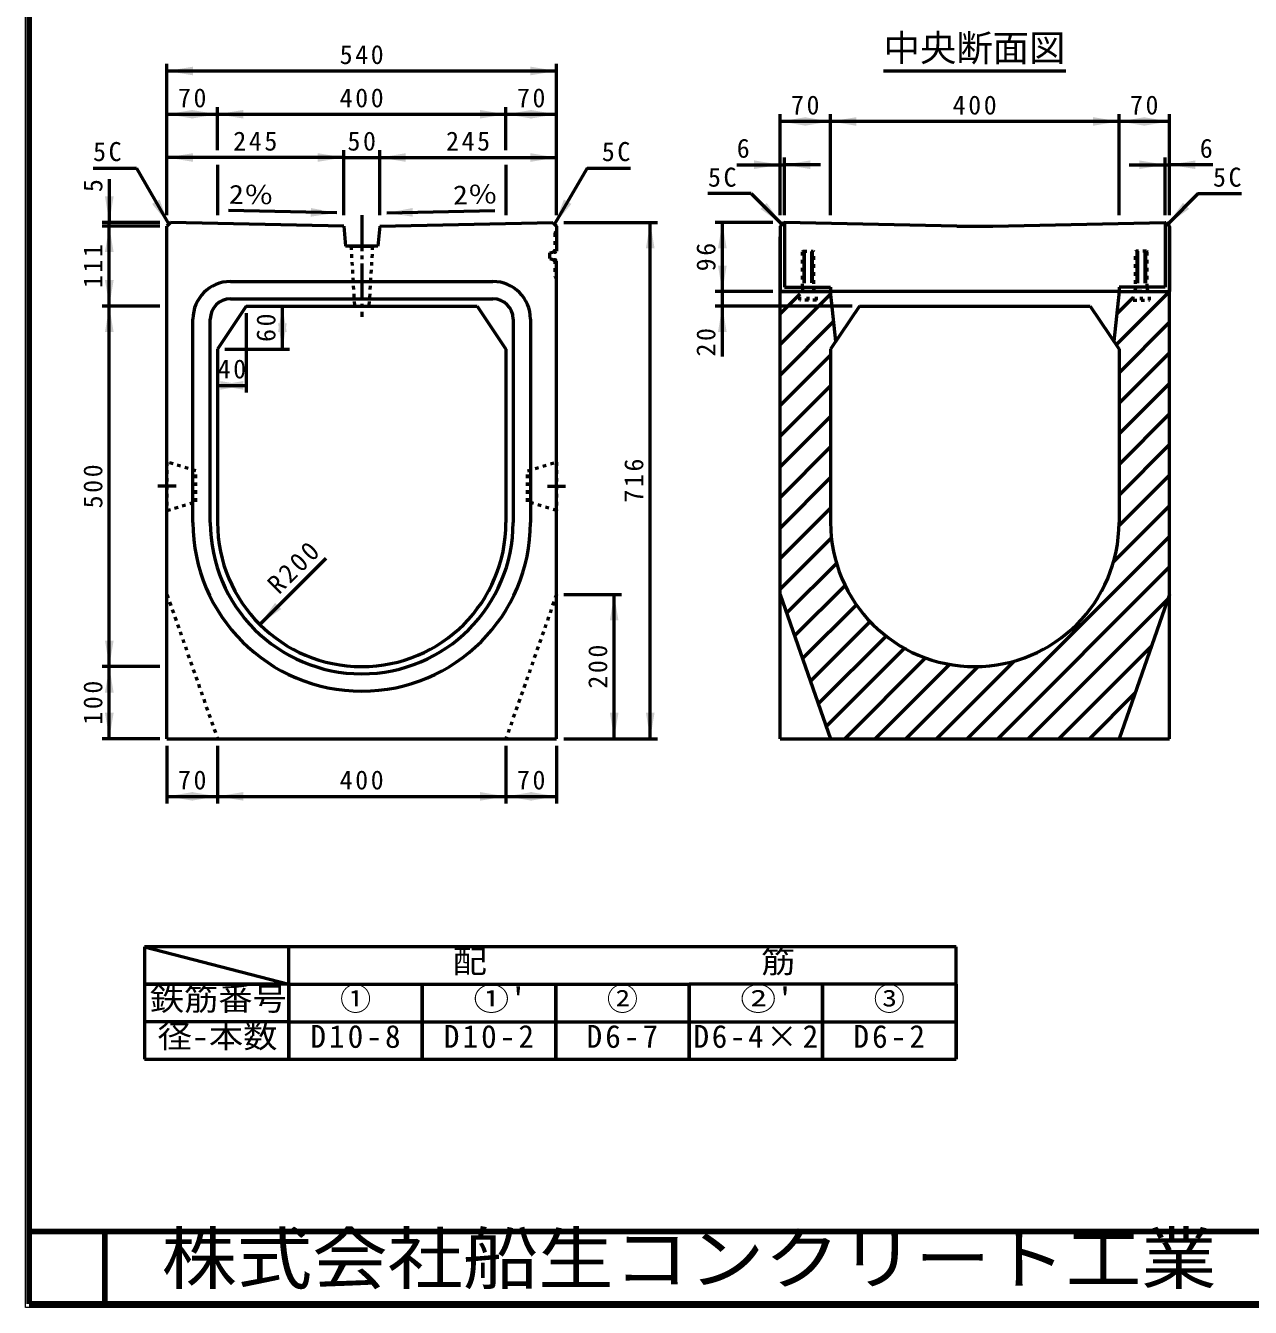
# Model space of a CAD drawing. Units: millimetres, scale not verified. Extents: x 100 to 4105, y 100 to 2870.
# Drawn here: x 100 to 1798, y 100 to 1878 of the extents above; entities that cross this region are included whole.
import ezdxf
from ezdxf.enums import TextEntityAlignment as Align

# ---------------------------------------------------------------- set-up
doc = ezdxf.new("R2010")
doc.units = ezdxf.units.MM
doc.header["$LTSCALE"] = 5
doc.header["$PDMODE"] = 32
doc.header["$PDSIZE"] = 2.5
doc.linetypes.add('USER1', pattern=[2.2, 1, -1.2])
doc.linetypes.add('USER2', pattern=[13.4, 10, -1.2, 1, -1.2])
doc.layers.add('V-nasSTD', color=7, linetype='Continuous', lineweight=50)
doc.styles.add('ＭＳ ゴシック', font='')
doc.styles.get('ＭＳ ゴシック').set_extended_font_data('MS Gothic')

msp = doc.modelspace()

# ---------------------------------------------------------------- hatches: boundary and pattern name
at = {"layer": 'V-nasSTD'}
for points in [[(332, 1820.655), (296, 1814.655), (332, 1808.655)], [(800, 1808.655), (836, 1814.655), (800, 1820.655)], [(332, 1760.655), (296, 1754.655), (332, 1748.655)], [(330, 1748.655), (366, 1754.655), (330, 1760.655)], [(402, 1760.655), (366, 1754.655), (402, 1748.655)], [(730, 1748.655), (766, 1754.655), (730, 1760.655)], [(802, 1760.655), (766, 1754.655), (802, 1748.655)], [(800, 1748.655), (836, 1754.655), (800, 1760.655)], [(1182, 1738.655), (1146, 1744.655), (1182, 1750.655)], [(1180, 1750.655), (1216, 1744.655), (1180, 1738.655)], [(1252, 1738.655), (1216, 1744.655), (1252, 1750.655)], [(1580, 1750.655), (1616, 1744.655), (1580, 1738.655)], [(1652, 1738.655), (1616, 1744.655), (1652, 1750.655)], [(1650, 1750.655), (1686, 1744.655), (1650, 1738.655)], [(332, 1688.655), (296, 1694.655), (332, 1700.655)], [(505, 1700.655), (541, 1694.655), (505, 1688.655)], [(627, 1700.655), (591, 1694.655), (627, 1688.655)], [(800, 1688.655), (836, 1694.655), (800, 1700.655)], [(1110, 1678.655), (1146, 1684.655), (1110, 1690.655)], [(1188, 1678.655), (1152, 1684.655), (1188, 1690.655)], [(1644, 1690.655), (1680, 1684.655), (1644, 1678.655)], [(1722, 1678.655), (1686, 1684.655), (1722, 1690.655)], [(210, 1640.655), (216, 1604.655), (222, 1640.655)], [(285.696, 1636.332), (298.5, 1602.155), (275.304, 1630.332)], [(846.304, 1636.332), (833.5, 1602.155), (856.696, 1630.332)], [(495.519, 1624.619), (531.386, 1617.87), (495.269, 1612.621)], [(636.481, 1624.619), (600.614, 1617.87), (636.731, 1612.621)], [(1127.287, 1631.853), (1148.5, 1602.155), (1118.802, 1623.368)], [(1704.713, 1631.853), (1683.5, 1602.155), (1713.198, 1623.368)], [(972, 1568.655), (966, 1604.655), (960, 1568.655)], [(1060, 1568.655), (1066, 1604.655), (1072, 1568.655)], [(222, 1563.655), (216, 1599.655), (210, 1563.655)], [(1072, 1544.655), (1066, 1508.655), (1060, 1544.655)], [(210, 1524.655), (216, 1488.655), (222, 1524.655)], [(222, 1452.655), (216, 1488.655), (210, 1452.655)], [(462, 1452.655), (456, 1488.655), (450, 1452.655)], [(1060, 1452.655), (1066, 1488.655), (1072, 1452.655)], [(450, 1464.655), (456, 1428.655), (462, 1464.655)], [(402, 1384.655), (366, 1378.655), (402, 1372.655)], [(370, 1372.655), (406, 1378.655), (370, 1384.655)], [(922, 1052.655), (916, 1088.655), (910, 1052.655)], [(445.792, 1076.932), (424.579, 1047.233), (454.277, 1068.446)], [(210, 1024.655), (216, 988.655), (222, 1024.655)], [(222, 952.655), (216, 988.655), (210, 952.655)], [(210, 924.655), (216, 888.655), (222, 924.655)], [(910, 924.655), (916, 888.655), (922, 924.655)], [(960, 924.655), (966, 888.655), (972, 924.655)], [(332, 814.655), (296, 808.655), (332, 802.655)], [(330, 802.655), (366, 808.655), (330, 814.655)], [(402, 814.655), (366, 808.655), (402, 802.655)], [(730, 802.655), (766, 808.655), (730, 814.655)], [(802, 814.655), (766, 808.655), (802, 802.655)], [(800, 802.655), (836, 808.655), (800, 814.655)]]:
    msp.add_hatch(color=256, dxfattribs=at).paths.add_polyline_path(points)

# ---------------------------------------------------------------- linework, layer by layer
at = {"layer": 'V-nasSTD', "lineweight": 100}
for p, q in [((105, 2865), (105, 105)), ((105, 205), (4100, 205)), ((210, 205), (210, 105)), ((105, 105), (4100, 105))]:
    msp.add_line(p, q, dxfattribs=at)
at = {"layer": 'V-nasSTD'}
for p, q in [((296, 1614.655), (296, 1824.655)), ((296, 1814.655), (836, 1814.655)), ((836, 1614.655), (836, 1824.655)), ((1289.597, 1814.655), (1542.403, 1814.655)), ((366, 1704.655), (366, 1764.655)), ((766, 1704.655), (766, 1764.655)), ((296, 1754.655), (366, 1754.655)), ((366, 1754.655), (766, 1754.655)), ((766, 1754.655), (836, 1754.655)), ((1146, 1614.655), (1146, 1754.655)), ((1216, 1744.655), (1146, 1744.655)), ((1216, 1614.655), (1216, 1754.655)), ((1616, 1744.655), (1216, 1744.655)), ((1616, 1614.655), (1616, 1754.655)), ((1686, 1744.655), (1616, 1744.655)), ((1686, 1614.655), (1686, 1754.655)), ((541, 1694.655), (296, 1694.655)), ((541, 1614.655), (541, 1704.655)), ((541, 1694.655), (591, 1694.655)), ((591, 1614.655), (591, 1704.655)), ((591, 1694.655), (836, 1694.655)), ((1152, 1614.655), (1152, 1694.655)), ((1680, 1614.655), (1680, 1694.655)), ((193.5, 1680.097), (253.5, 1680.097)), ((253.5, 1680.097), (298.5, 1602.155)), ((366, 1684.655), (366, 1614.655)), ((766, 1684.655), (766, 1614.655)), ((878.5, 1680.097), (833.5, 1602.155)), ((878.5, 1680.097), (938.5, 1680.097)), ((1086, 1684.655), (1146, 1684.655)), ((1146, 1684.655), (1152, 1684.655)), ((1202, 1684.655), (1152, 1684.655)), ((1630, 1684.655), (1680, 1684.655)), ((1680, 1684.655), (1686, 1684.655)), ((1746, 1684.655), (1686, 1684.655)), ((216, 1664.655), (216, 1604.655)), ((1106.074, 1644.581), (1046.074, 1644.581)), ((1106.074, 1644.581), (1148.5, 1602.155)), ((1725.926, 1644.581), (1683.5, 1602.155)), ((1725.926, 1644.581), (1785.926, 1644.581)), ((531.386, 1617.87), (381.418, 1620.994)), ((600.614, 1617.87), (750.582, 1620.994)), ((286, 1604.655), (206, 1604.655)), ((216, 1599.655), (216, 1604.655)), ((301, 1604.655), (296, 1599.655)), ((541, 1599.655), (301, 1604.655)), ((591, 1599.655), (831, 1604.655)), ((831, 1604.655), (836, 1599.655)), ((846, 1604.655), (976, 1604.655)), ((966, 888.655), (966, 1604.655)), ((1136, 1604.655), (1056, 1604.655)), ((1066, 1508.655), (1066, 1604.655)), ((1151, 1604.655), (1146, 1599.655)), ((1151, 1604.655), (1152, 1604.655)), ((1152, 1604.655), (1152, 1514.655)), ((1391, 1599.655), (1152, 1604.655)), ((1441, 1599.655), (1680, 1604.655)), ((1680, 1604.655), (1680, 1514.655)), ((1680, 1604.655), (1681, 1604.655)), ((1681, 1604.655), (1686, 1599.655)), ((286, 1599.655), (206, 1599.655)), ((216, 1488.655), (216, 1599.655)), ((296, 888.655), (296, 1599.655)), ((541, 1599.655), (543.5, 1571.655)), ((591, 1599.655), (588.5, 1571.655)), ((836, 1599.655), (836, 1564.67)), ((1146, 1599.655), (1146, 1508.655)), ((1146, 1508.655), (1146, 1584.655)), ((1146, 1508.655), (1146, 1584.655)), ((1391, 1599.655), (1441, 1599.655)), ((1686, 1508.655), (1686, 1599.655)), ((1686, 1599.155), (1686, 1508.655)), ((588.5, 1571.655), (543.5, 1571.655)), ((551, 1571.655), (581, 1571.655)), ((827, 1562.655), (836, 1564.67)), ((827, 1554.655), (827, 1562.655)), ((827, 1554.655), (836, 1551.296)), ((836, 888.655), (836, 1551.296)), ((384, 1522.655), (748, 1522.655)), ((1152, 1514.655), (1216, 1514.655)), ((1216, 1514.655), (1216, 1508.655)), ((1680, 1514.655), (1616, 1514.655)), ((1616, 1514.655), (1616, 1508.655)), ((384, 1498.655), (748, 1498.655)), ((1136, 1508.655), (1056, 1508.655)), ((1066, 1488.655), (1066, 1508.655)), ((1146, 888.655), (1146, 1508.655)), ((1216, 1508.655), (1146, 1508.655)), ((1146, 1508.655), (1216, 1508.655)), ((1216.307, 1505.689), (1146, 1435.382)), ((1173.5, 1505.308), (1146, 1477.808)), ((1616, 1508.655), (1216, 1508.655)), ((1223.171, 1439.41), (1216, 1508.655)), ((1616, 1508.655), (1608.829, 1439.41)), ((1611.985, 1434.677), (1685.963, 1508.655)), ((1635.5, 1500.618), (1612.819, 1477.937)), ((1616, 1508.655), (1686, 1508.655)), ((1616, 1508.655), (1686, 1508.655)), ((1686, 888.655), (1686, 1508.655)), ((286, 1488.655), (206, 1488.655)), ((216, 988.655), (216, 1488.655)), ((406, 1488.655), (366, 1428.655)), ((406, 1488.655), (726, 1488.655)), ((406, 1478.655), (406, 1368.655)), ((456, 1428.655), (456, 1488.655)), ((553.5, 1488.655), (578.5, 1488.655)), ((726, 1488.655), (766, 1428.655)), ((1246, 1488.655), (1056, 1488.655)), ((1066, 1418.655), (1066, 1488.655)), ((1256, 1488.655), (1216, 1428.655)), ((1256, 1488.655), (1576, 1488.655)), ((1576, 1488.655), (1616, 1428.655)), ((332, 1438.655), (332, 1470.655)), ((356, 1438.655), (356, 1470.655)), ((776, 1470.655), (776, 1438.655)), ((800, 1470.655), (800, 1438.655)), ((1220.288, 1467.244), (1146, 1392.955)), ((1616, 1396.265), (1686, 1466.265)), ((332, 1188.655), (332, 1438.655)), ((356, 1188.655), (356, 1438.655)), ((366, 1428.655), (366, 1188.655)), ((376, 1428.655), (466, 1428.655)), ((766, 1428.655), (766, 1188.655)), ((776, 1438.655), (776, 1188.655)), ((800, 1438.655), (800, 1188.655)), ((1216, 1428.655), (1216, 1188.655)), ((1616, 1428.655), (1616, 1188.655)), ((1616, 1353.839), (1686, 1423.839)), ((1216, 1420.529), (1146, 1350.529)), ((366, 1378.655), (406, 1378.655)), ((1216, 1378.103), (1146, 1308.103)), ((1616, 1311.412), (1686, 1381.412)), ((1216, 1335.676), (1146, 1265.676)), ((1616, 1268.986), (1686, 1338.986)), ((1216, 1293.25), (1146, 1223.25)), ((1616, 1226.559), (1686, 1296.559)), ((1216, 1250.823), (1146, 1180.823)), ((1615.948, 1184.081), (1686, 1254.133)), ((1608.424, 1134.131), (1686, 1211.706)), ((1216, 1208.397), (1146, 1138.397)), ((1217.161, 1167.132), (1146, 1095.971)), ((1405.375, 888.655), (1686, 1169.28)), ((424.579, 1047.233), (516.503, 1139.157)), ((1224.252, 1131.797), (1155.103, 1062.647)), ((1447.801, 888.655), (1686, 1126.854)), ((846, 1088.655), (926, 1088.655)), ((916, 888.655), (916, 1088.655)), ((1146, 1088.655), (1216, 888.655)), ((1236.117, 1101.235), (1166.102, 1031.22)), ((1686, 1088.655), (1616, 888.655)), ((1177.102, 999.793), (1251.791, 1074.482)), ((1490.227, 888.655), (1683.724, 1082.151)), ((1188.101, 968.366), (1270.825, 1051.09)), ((1199.1, 936.939), (1293.062, 1030.901)), ((1210.1, 905.512), (1318.576, 1013.988)), ((1532.654, 888.655), (1660.879, 1016.88)), ((1235.669, 888.655), (1347.695, 1000.68)), ((1362.948, 888.655), (1470.524, 996.23)), ((286, 988.655), (206, 988.655)), ((216, 888.655), (216, 988.655)), ((1278.095, 888.655), (1381.154, 991.714)), ((1320.522, 888.655), (1420.574, 988.707)), ((1575.08, 888.655), (1638.034, 951.608)), ((286, 888.655), (206, 888.655)), ((296, 888.655), (836, 888.655)), ((296, 878.655), (296, 798.655)), ((366, 878.655), (366, 798.655)), ((766, 878.655), (766, 798.655)), ((836, 878.655), (836, 798.655)), ((846, 888.655), (976, 888.655)), ((1146, 888.655), (1686, 888.655)), ((296, 808.655), (366, 808.655)), ((366, 808.655), (766, 808.655)), ((766, 808.655), (836, 808.655)), ((265, 600), (265, 548)), ((465, 600), (265, 600)), ((265, 600), (465, 548)), ((465, 548), (465, 600)), ((650, 600), (465, 600)), ((835, 600), (650, 600)), ((1020, 600), (835, 600)), ((1205, 600), (1020, 600)), ((1390, 600), (1205, 600)), ((1390, 548), (1390, 600)), ((265, 548), (430, 548)), ((265, 548), (265, 496)), ((465, 548), (265, 548)), ((465, 548), (650, 548)), ((465, 496), (465, 548)), ((465, 548), (465, 496)), ((650, 548), (835, 548)), ((650, 496), (650, 548)), ((650, 548), (650, 496)), ((835, 548), (1020, 548)), ((835, 496), (835, 548)), ((835, 548), (835, 496)), ((1020, 496), (1020, 548)), ((1020, 548), (1020, 496)), ((1205, 548), (1020, 548)), ((1205, 496), (1205, 548)), ((1205, 496), (1205, 548)), ((1205, 548), (1205, 496)), ((1390, 548), (1205, 548)), ((1390, 496), (1390, 548)), ((1390, 496), (1390, 548)), ((1390, 496), (1390, 548)), ((1390, 548), (1390, 496)), ((265, 496), (265, 444)), ((465, 496), (265, 496)), ((465, 496), (650, 496)), ((465, 444), (465, 496)), ((465, 496), (465, 444)), ((650, 496), (835, 496)), ((650, 444), (650, 496)), ((650, 496), (650, 444)), ((835, 496), (1020, 496)), ((835, 444), (835, 496)), ((835, 496), (835, 444)), ((1020, 444), (1020, 496)), ((1020, 496), (1020, 444)), ((1020, 496), (1205, 496)), ((1205, 444), (1205, 496)), ((1205, 496), (1390, 496)), ((1205, 444), (1205, 496)), ((1205, 496), (1205, 444)), ((1390, 444), (1390, 496)), ((1390, 444), (1390, 496)), ((1390, 444), (1390, 496)), ((1390, 496), (1390, 444)), ((265, 444), (465, 444)), ((465, 444), (650, 444)), ((650, 444), (835, 444)), ((835, 444), (1020, 444)), ((1020, 444), (1205, 444)), ((1205, 444), (1390, 444))]:
    msp.add_line(p, q, dxfattribs=at)
at = {"layer": 'V-nasSTD', "linetype": 'USER2'}
for p, q in [((566, 1614.655), (566, 1473.655)), ((308.5, 1238.655), (283.5, 1238.655)), ((823.5, 1238.655), (848.5, 1238.655))]:
    msp.add_line(p, q, dxfattribs=at)
at = {"layer": 'V-nasSTD', "linetype": 'USER1'}
for p, q in [((833.7, 1589.655), (836, 1591.955)), ((833.7, 1589.655), (833.7, 1564.155)), ((551, 1571.655), (556, 1488.655)), ((581, 1571.655), (576, 1488.655)), ((1178, 1564.655), (1177, 1563.655)), ((1178, 1564.655), (1192, 1564.655)), ((1192, 1564.655), (1193, 1563.655)), ((1640, 1564.655), (1639, 1563.655)), ((1654, 1564.655), (1640, 1564.655)), ((1654, 1564.655), (1655, 1563.655)), ((833.7, 1552.155), (833.7, 1529.655)), ((1177, 1514.655), (1177, 1563.655)), ((1177, 1562.934), (1193, 1562.375)), ((1177, 1560.934), (1193, 1560.375)), ((1177, 1558.934), (1193, 1558.375)), ((1177, 1556.934), (1193, 1556.375)), ((1177, 1554.934), (1193, 1554.375)), ((1177, 1552.934), (1193, 1552.375)), ((1177, 1550.934), (1193, 1550.375)), ((1177, 1548.934), (1193, 1548.375)), ((1177, 1546.934), (1193, 1546.375)), ((1193, 1508.655), (1193, 1563.655)), ((1639, 1508.655), (1639, 1563.655)), ((1639, 1562.934), (1655, 1562.375)), ((1639, 1560.934), (1655, 1560.375)), ((1639, 1558.934), (1655, 1558.375)), ((1639, 1556.934), (1655, 1556.375)), ((1639, 1554.934), (1655, 1554.375)), ((1639, 1552.934), (1655, 1552.375)), ((1639, 1550.934), (1655, 1550.375)), ((1639, 1548.934), (1655, 1548.375)), ((1639, 1546.934), (1655, 1546.375)), ((1655, 1514.655), (1655, 1563.655)), ((833.7, 1529.655), (836, 1527.355)), ((1177, 1544.934), (1193, 1544.375)), ((1177, 1542.934), (1193, 1542.375)), ((1177, 1540.934), (1193, 1540.375)), ((1177, 1538.934), (1193, 1538.375)), ((1177, 1536.934), (1193, 1536.375)), ((1177, 1534.934), (1193, 1534.375)), ((1177, 1532.934), (1193, 1532.375)), ((1177, 1530.934), (1193, 1530.375)), ((1177, 1528.934), (1193, 1528.375)), ((1639, 1544.934), (1655, 1544.375)), ((1639, 1542.934), (1655, 1542.375)), ((1639, 1540.934), (1655, 1540.375)), ((1639, 1538.934), (1655, 1538.375)), ((1639, 1536.934), (1655, 1536.375)), ((1639, 1534.934), (1655, 1534.375)), ((1639, 1532.934), (1655, 1532.375)), ((1639, 1530.934), (1655, 1530.375)), ((1639, 1528.934), (1655, 1528.375)), ((1177, 1526.934), (1193, 1526.375)), ((1177, 1524.934), (1193, 1524.375)), ((1177, 1522.934), (1185, 1522.655)), ((1193, 1522.655), (1177, 1522.655)), ((1177, 1514.655), (1177, 1508.655)), ((1193, 1514.655), (1193, 1508.655)), ((1639, 1526.934), (1655, 1526.375)), ((1639, 1524.934), (1655, 1524.375)), ((1639, 1522.934), (1647, 1522.655)), ((1639, 1522.655), (1655, 1522.655)), ((1639, 1514.655), (1639, 1508.655)), ((1655, 1514.655), (1655, 1508.655)), ((1173.5, 1496.655), (1173.5, 1508.655)), ((1173.5, 1508.655), (1196.5, 1508.655)), ((1196.5, 1496.655), (1173.5, 1496.655)), ((1185, 1496.655), (1185, 1508.655)), ((1196.5, 1496.655), (1196.5, 1508.655)), ((1635.5, 1496.655), (1635.5, 1508.655)), ((1658.5, 1508.655), (1635.5, 1508.655)), ((1635.5, 1496.655), (1658.5, 1496.655)), ((1647, 1496.655), (1647, 1508.655)), ((1658.5, 1496.655), (1658.5, 1508.655)), ((336, 1260.155), (296, 1272.155)), ((296, 1272.155), (296, 1205.155)), ((796, 1260.155), (836, 1272.155)), ((836, 1272.155), (836, 1205.155)), ((336, 1217.155), (336, 1260.155)), ((796, 1217.155), (796, 1260.155)), ((296, 1205.155), (336, 1217.155)), ((836, 1205.155), (796, 1217.155)), ((296, 1088.655), (366, 888.655)), ((836, 1088.655), (766, 888.655))]:
    msp.add_line(p, q, dxfattribs=at)
at = {"layer": 'V-nasSTD', "lineweight": 13}
msp.add_lwpolyline([(100, 100), (100, 2870), (4105, 2870), (4105, 100)], close=True, dxfattribs=at)
at = {"layer": 'V-nasSTD'}
for centre, radius, start, end in [((384, 1470.655), 52, 90, 180), ((748, 1470.655), 52, 0, 90), ((384, 1470.655), 28, 90, 180), ((748, 1470.655), 28, 0, 90), ((566, 1188.655), 234, 180, 270), ((566, 1188.655), 210, 180, 270), ((566, 1188.655), 200, 180, 270), ((566, 1188.655), 200, 270, 0), ((566, 1188.655), 210, 270, 0), ((566, 1188.655), 234, 270, 0), ((1416, 1188.655), 200, 180, 270), ((1416, 1188.655), 200, 270, 0)]:
    msp.add_arc(centre, radius, start, end, dxfattribs=at)
for p in [(833.7, 1564.155), (833.7, 1552.155)]:
    msp.add_point(p, dxfattribs=at)

# ---------------------------------------------------------------- texts
at = {"layer": 'V-nasSTD', "style": 'ＭＳ ゴシック'}
for s, height, p in [('中央断面図', 36.95, (1289.597, 1865.055)), ('6', 26.39, (1086, 1720.655)), ('6', 26.39, (1728, 1720.655)), ('①', 31.67, (535.9, 543.6)), ('②', 31.67, (905.9, 543.6)), ('③', 31.67, (1275.9, 543.6))]:
    msp.add_text(s, height=height, dxfattribs=at).set_placement(p, align=Align.TOP_LEFT)
msp.add_text('5', height=26.39, rotation=90, dxfattribs=at).set_placement((180, 1646.655), align=Align.TOP_LEFT)
at = {"layer": 'V-nasSTD', "style": 'ＭＳ ゴシック', "width": 1.15}
for rotation, p in [(358.807, (382.168, 1656.986)), (1.193, (692.244, 1655.787))]:
    msp.add_text('2％', height=26.39, rotation=rotation, dxfattribs=at).set_placement(p, align=Align.TOP_LEFT)
at = {"layer": 'V-nasSTD', "style": 'ＭＳ ゴシック'}
for s, height, width, p in [('配\u3000\u3000\u3000\u3000\u3000\u3000\u3000\u3000筋', 31.67, 1.1, (692.057, 595.6)), ('鉄筋番号', 31.67, 1.1, (272.12, 543.6)), ("①'", 31.67, 1.15, (720.9, 543.6)), ("②'", 31.67, 1.15, (1090.9, 543.6)), ('径-本数', 31.67, 1.1, (282.92, 491.6)), ('株式会社船生コンクリート工業', 69.65, 1.1, (288.279, 202.55))]:
    msp.add_text(s, height=height, dxfattribs=dict(at, width=width)).set_placement(p, align=Align.TOP_LEFT)
at = {"layer": 'V-nasSTD', "attachment_point": 1, "style": 'ＭＳ ゴシック'}
for s, insert, char_height in [('\\T1.2;540', (535.4, 1850.655), 26.39), ('\\T1.2;70', (311.2, 1790.655), 26.39), ('\\T1.2;400', (535.4, 1790.655), 26.39), ('\\T1.2;70', (781.2, 1790.655), 26.39), ('\\T1.2;70', (1161.2, 1780.655), 26.39), ('\\T1.2;400', (1385.4, 1780.655), 26.39), ('\\T1.2;70', (1631.2, 1780.655), 26.39), ('\\T1.2;245', (387.9, 1730.655), 26.39), ('\\T1.2;50', (546.2, 1730.655), 26.39), ('\\T1.2;245', (682.9, 1730.655), 26.39), ('\\T1.2;5C', (193.5, 1716.097), 26.39), ('\\T1.2;5C', (898.9, 1716.097), 26.39), ('\\T1.2;5C', (1046.074, 1680.581), 26.39), ('\\T1.2;5C', (1746.326, 1680.581), 26.39), ('\\T1.2;40', (366.2, 1414.655), 26.39), ('\\T1.2;70', (311.2, 844.655), 26.39), ('\\T1.2;400', (535.4, 844.655), 26.39), ('\\T1.2;70', (781.2, 844.655), 26.39), ('\\T1.2;D10-8', (494.86, 491.6), 31.67), ('\\T1.2;D10-2', (679.86, 491.6), 31.67), ('\\T1.2;D6-7', (877.82, 491.6), 31.67), ('\\T1.17;D6-4×2', (1026.1, 491.6), 31.67), ('\\T1.2;D6-2', (1247.82, 491.6), 31.67)]:
    msp.add_mtext(s, dxfattribs=dict(at, insert=insert, char_height=char_height))
at = {"layer": 'V-nasSTD', "char_height": 26.39, "attachment_point": 1, "style": 'ＭＳ ゴシック'}
for s, insert, rotation in [('\\T1.2;111', (180, 1513.555), 90), ('\\T1.2;96', (1030, 1536.855), 90), ('\\T1.2;60', (420, 1438.855), 90), ('\\T1.2;20', (1030, 1418.655), 90), ('\\T1.2;500', (180, 1208.055), 90), ('\\T1.2;716', (930, 1216.055), 90), ('\\T1.2;R200', (432.498, 1106.065), 45), ('\\T1.2;200', (880, 958.055), 90), ('\\T1.2;100', (180, 908.055), 90)]:
    msp.add_mtext(s, dxfattribs=dict(at, insert=insert, rotation=rotation))

doc.saveas('drawing.dxf')
